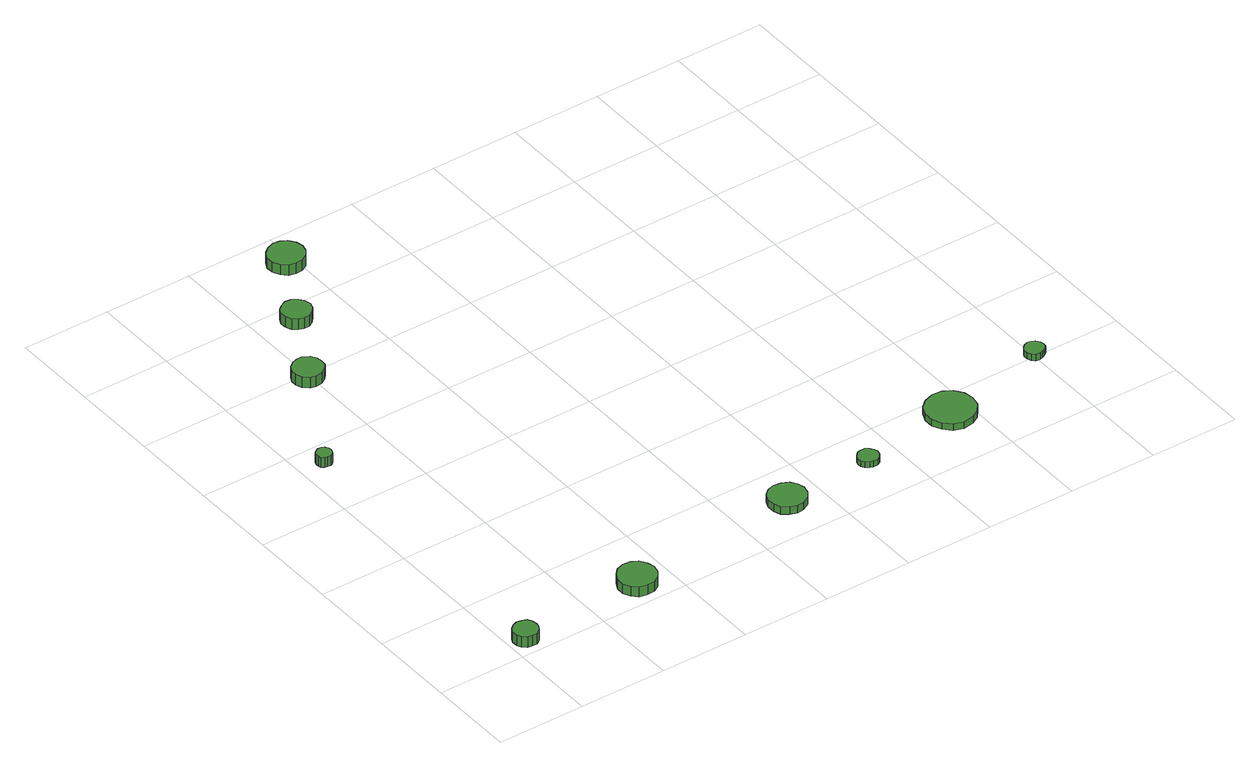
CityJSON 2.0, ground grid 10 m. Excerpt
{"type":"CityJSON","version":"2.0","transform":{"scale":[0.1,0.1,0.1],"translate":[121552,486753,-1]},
"CityObjects":{
"tree1":{"type":"SolitaryVegetationObject","attributes":{"function":"something"},"geometry":[{"type":"MultiSurface","lod":"1","boundaries":[[[0,1,2,3,4,5,6,7,8,9,10,11,12,13,14]],[[15,16,17,18,19,20,21,22,23,24,25,26,27,28,29]],[[0,29,28,1]],[[1,28,27,2]],[[2,27,26,3]],[[3,26,25,4]],[[4,25,24,5]],[[5,24,23,6]],[[6,23,22,7]],[[7,22,21,8]],[[8,21,20,9]],[[9,20,19,10]],[[10,19,18,11]],[[11,18,17,12]],[[12,17,16,13]],[[13,16,15,14]],[[14,15,29,0]]]}]},
"tree2":{"type":"SolitaryVegetationObject","attributes":{"function":"something"},"geometry":[{"type":"MultiSurface","lod":"1","boundaries":[[[30,31,32,33,34,35,36,37,38,39,40,41,42,43,44]],[[45,46,47,48,49,50,51,52,53,54,55,56,57,58,59]],[[30,59,58,31]],[[31,58,57,32]],[[32,57,56,33]],[[33,56,55,34]],[[34,55,54,35]],[[35,54,53,36]],[[36,53,52,37]],[[37,52,51,38]],[[38,51,50,39]],[[39,50,49,40]],[[40,49,48,41]],[[41,48,47,42]],[[42,47,46,43]],[[43,46,45,44]],[[44,45,59,30]]]}]},
"tree3":{"type":"SolitaryVegetationObject","attributes":{"function":"something"},"geometry":[{"type":"MultiSurface","lod":"1","boundaries":[[[60,61,62,63,64,65,66,67,68,69,70,71,72,73,74]],[[75,76,77,78,79,80,81,82,83,84,85,86,87,88,89]],[[60,89,88,61]],[[61,88,87,62]],[[62,87,86,63]],[[63,86,85,64]],[[64,85,84,65]],[[65,84,83,66]],[[66,83,82,67]],[[67,82,81,68]],[[68,81,80,69]],[[69,80,79,70]],[[70,79,78,71]],[[71,78,77,72]],[[72,77,76,73]],[[73,76,75,74]],[[74,75,89,60]]]}]},
"tree4":{"type":"SolitaryVegetationObject","attributes":{"function":"something"},"geometry":[{"type":"MultiSurface","lod":"1","boundaries":[[[90,91,92,93,94,95,96,97,98,99,100,101,102,103,104]],[[105,106,107,108,109,110,111,112,113,114,115,116,117,118,119]],[[90,119,118,91]],[[91,118,117,92]],[[92,117,116,93]],[[93,116,115,94]],[[94,115,114,95]],[[95,114,113,96]],[[96,113,112,97]],[[97,112,111,98]],[[98,111,110,99]],[[99,110,109,100]],[[100,109,108,101]],[[101,108,107,102]],[[102,107,106,103]],[[103,106,105,104]],[[104,105,119,90]]]}]},
"tree5":{"type":"SolitaryVegetationObject","attributes":{"function":"something"},"geometry":[{"type":"MultiSurface","lod":"1","boundaries":[[[120,121,122,123,124,125,126,127,128,129,130,131,132,133,134]],[[135,136,137,138,139,140,141,142,143,144,145,146,147,148,149]],[[120,149,148,121]],[[121,148,147,122]],[[122,147,146,123]],[[123,146,145,124]],[[124,145,144,125]],[[125,144,143,126]],[[126,143,142,127]],[[127,142,141,128]],[[128,141,140,129]],[[129,140,139,130]],[[130,139,138,131]],[[131,138,137,132]],[[132,137,136,133]],[[133,136,135,134]],[[134,135,149,120]]]}]},
"tree6":{"type":"SolitaryVegetationObject","attributes":{"function":"something"},"geometry":[{"type":"MultiSurface","lod":"1","boundaries":[[[150,151,152,153,154,155,156,157,158,159,160,161,162,163,164]],[[165,166,167,168,169,170,171,172,173,174,175,176,177,178,179]],[[150,179,178,151]],[[151,178,177,152]],[[152,177,176,153]],[[153,176,175,154]],[[154,175,174,155]],[[155,174,173,156]],[[156,173,172,157]],[[157,172,171,158]],[[158,171,170,159]],[[159,170,169,160]],[[160,169,168,161]],[[161,168,167,162]],[[162,167,166,163]],[[163,166,165,164]],[[164,165,179,150]]]}]},
"tree7":{"type":"SolitaryVegetationObject","attributes":{"function":"something"},"geometry":[{"type":"MultiSurface","lod":"1","boundaries":[[[180,181,182,183,184,185,186,187,188,189,190,191,192,193,194]],[[195,196,197,198,199,200,201,202,203,204,205,206,207,208,209]],[[180,209,208,181]],[[181,208,207,182]],[[182,207,206,183]],[[183,206,205,184]],[[184,205,204,185]],[[185,204,203,186]],[[186,203,202,187]],[[187,202,201,188]],[[188,201,200,189]],[[189,200,199,190]],[[190,199,198,191]],[[191,198,197,192]],[[192,197,196,193]],[[193,196,195,194]],[[194,195,209,180]]]}]},
"tree8":{"type":"SolitaryVegetationObject","attributes":{"function":"something"},"geometry":[{"type":"MultiSurface","lod":"1","boundaries":[[[210,211,212,213,214,215,216,217,218,219,220,221,222,223,224]],[[225,226,227,228,229,230,231,232,233,234,235,236,237,238,239]],[[210,239,238,211]],[[211,238,237,212]],[[212,237,236,213]],[[213,236,235,214]],[[214,235,234,215]],[[215,234,233,216]],[[216,233,232,217]],[[217,232,231,218]],[[218,231,230,219]],[[219,230,229,220]],[[220,229,228,221]],[[221,228,227,222]],[[222,227,226,223]],[[223,226,225,224]],[[224,225,239,210]]]}]},
"tree9":{"type":"SolitaryVegetationObject","attributes":{"function":"something"},"geometry":[{"type":"MultiSurface","lod":"1","boundaries":[[[240,241,242,243,244,245,246,247,248,249,250,251,252,253,254]],[[255,256,257,258,259,260,261,262,263,264,265,266,267,268,269]],[[240,269,268,241]],[[241,268,267,242]],[[242,267,266,243]],[[243,266,265,244]],[[244,265,264,245]],[[245,264,263,246]],[[246,263,262,247]],[[247,262,261,248]],[[248,261,260,249]],[[249,260,259,250]],[[250,259,258,251]],[[251,258,257,252]],[[252,257,256,253]],[[253,256,255,254]],[[254,255,269,240]]]}]},
"tree10":{"type":"SolitaryVegetationObject","attributes":{"function":"something"},"geometry":[{"type":"MultiSurface","lod":"1","boundaries":[[[270,271,272,273,274,275,276,277,278,279,280,281,282,283,284]],[[285,286,287,288,289,290,291,292,293,294,295,296,297,298,299]],[[270,299,298,271]],[[271,298,297,272]],[[272,297,296,273]],[[273,296,295,274]],[[274,295,294,275]],[[275,294,293,276]],[[276,293,292,277]],[[277,292,291,278]],[[278,291,290,279]],[[279,290,289,280]],[[280,289,288,281]],[[281,288,287,282]],[[282,287,286,283]],[[283,286,285,284]],[[284,285,299,270]]]}]}
},
"vertices":[
[30,17,25],[29,23,25],[26,28,25],[21,30,25],[15,31,25],[10,29,25],[5,25,25],[3,20,25],[3,14,25],[5,9,25],[10,5,25],[15,4,25],[21,4,25],[26,7,25],[29,12,25],[29,12,12],[26,7,12],[21,4,12],[15,4,12],[10,5,12],[5,9,12],[3,14,12],[3,20,12],[5,25,12],[10,29,12],[15,31,12],[21,30,12],[26,28,12],[29,23,12],[30,17,12],
[38,374,19],[37,378,19],[35,381,19],[32,383,19],[28,383,19],[25,382,19],[22,379,19],[21,376,19],[21,373,19],[22,369,19],[25,367,19],[28,366,19],[32,366,19],[35,368,19],[37,371,19],[37,371,7],[35,368,7],[32,366,7],[28,366,7],[25,367,7],[22,369,7],[21,373,7],[21,376,7],[22,379,7],[25,382,7],[28,383,7],[32,383,7],[35,381,7],[37,378,7],[38,374,7],
[184,31,19],[182,39,19],[177,47,19],[170,51,19],[161,52,19],[152,49,19],[146,43,19],[142,35,19],[142,26,19],[146,18,19],[152,12,19],[161,10,19],[170,11,19],[177,15,19],[182,22,19],[182,22,7],[177,15,7],[170,11,7],[161,10,7],[152,12,7],[146,18,7],[142,26,7],[142,35,7],[146,43,7],[152,49,7],[161,52,7],[170,51,7],[177,47,7],[182,39,7],[184,31,7],
[115,496,20],[114,503,20],[110,509,20],[103,513,20],[96,513,20],[90,511,20],[84,506,20],[81,500,20],[81,493,20],[84,486,20],[90,481,20],[96,479,20],[103,480,20],[110,484,20],[114,489,20],[114,489,7],[110,484,7],[103,480,7],[96,479,7],[90,481,7],[84,486,7],[81,493,7],[81,500,7],[84,506,7],[90,511,7],[96,513,7],[103,513,7],[110,509,7],[114,503,7],[115,496,7],
[159,576,23],[157,583,23],[153,588,23],[147,592,23],[140,593,23],[134,590,23],[129,586,23],[126,580,23],[126,573,23],[129,566,23],[134,562,23],[140,560,23],[147,560,23],[153,564,23],[157,569,23],[157,569,10],[153,564,10],[147,560,10],[140,560,10],[134,562,10],[129,566,10],[126,573,10],[126,580,10],[129,586,10],[134,590,10],[140,593,10],[147,592,10],[153,588,10],[157,583,10],[159,576,10],
[383,52,16],[381,60,16],[376,67,16],[368,71,16],[360,72,16],[352,70,16],[345,64,16],[342,56,16],[342,47,16],[345,39,16],[352,34,16],[360,31,16],[368,32,16],[376,36,16],[381,43,16],[381,43,7],[376,36,7],[368,32,7],[360,31,7],[352,34,7],[345,39,7],[342,47,7],[342,56,7],[345,64,7],[352,70,7],[360,72,7],[368,71,7],[376,67,7],[381,60,7],[383,52,7],
[207,655,25],[205,663,25],[200,670,25],[193,674,25],[185,675,25],[177,672,25],[171,667,25],[167,659,25],[167,651,25],[171,643,25],[177,637,25],[185,635,25],[193,636,25],[200,640,25],[205,647,25],[205,647,12],[200,640,12],[193,636,12],[185,635,12],[177,637,12],[171,643,12],[167,651,12],[167,659,12],[171,667,12],[177,672,12],[185,675,12],[193,674,12],[200,670,12],[205,663,12],[207,655,12],
[478,59,14],[477,63,14],[474,67,14],[470,70,14],[465,70,14],[461,69,14],[457,65,14],[455,61,14],[455,56,14],[457,52,14],[461,49,14],[465,48,14],[470,48,14],[474,50,14],[477,54,14],[477,54,7],[474,50,7],[470,48,7],[465,48,7],[461,49,7],[457,52,7],[455,56,7],[455,61,7],[457,65,7],[461,69,7],[465,70,7],[470,70,7],[474,67,7],[477,63,7],[478,59,7],
[605,74,15],[603,85,15],[596,94,15],[587,100,15],[575,101,15],[564,97,15],[556,90,15],[551,79,15],[551,68,15],[556,58,15],[564,50,15],[575,46,15],[587,48,15],[596,53,15],[603,62,15],[603,62,7],[596,53,7],[587,48,7],[575,46,7],[564,50,7],[556,58,7],[551,68,7],[551,79,7],[556,90,7],[564,97,7],[575,101,7],[587,100,7],[596,94,7],[603,85,7],[605,74,7],
[714,104,15],[713,108,15],[710,112,15],[706,114,15],[702,115,15],[697,113,15],[694,110,15],[692,106,15],[692,102,15],[694,97,15],[697,94,15],[702,93,15],[706,94,15],[710,96,15],[713,99,15],[713,99,7],[710,96,7],[706,94,7],[702,93,7],[697,94,7],[694,97,7],[692,102,7],[692,106,7],[694,110,7],[697,113,7],[702,115,7],[706,114,7],[710,112,7],[713,108,7],[714,104,7]
]}
